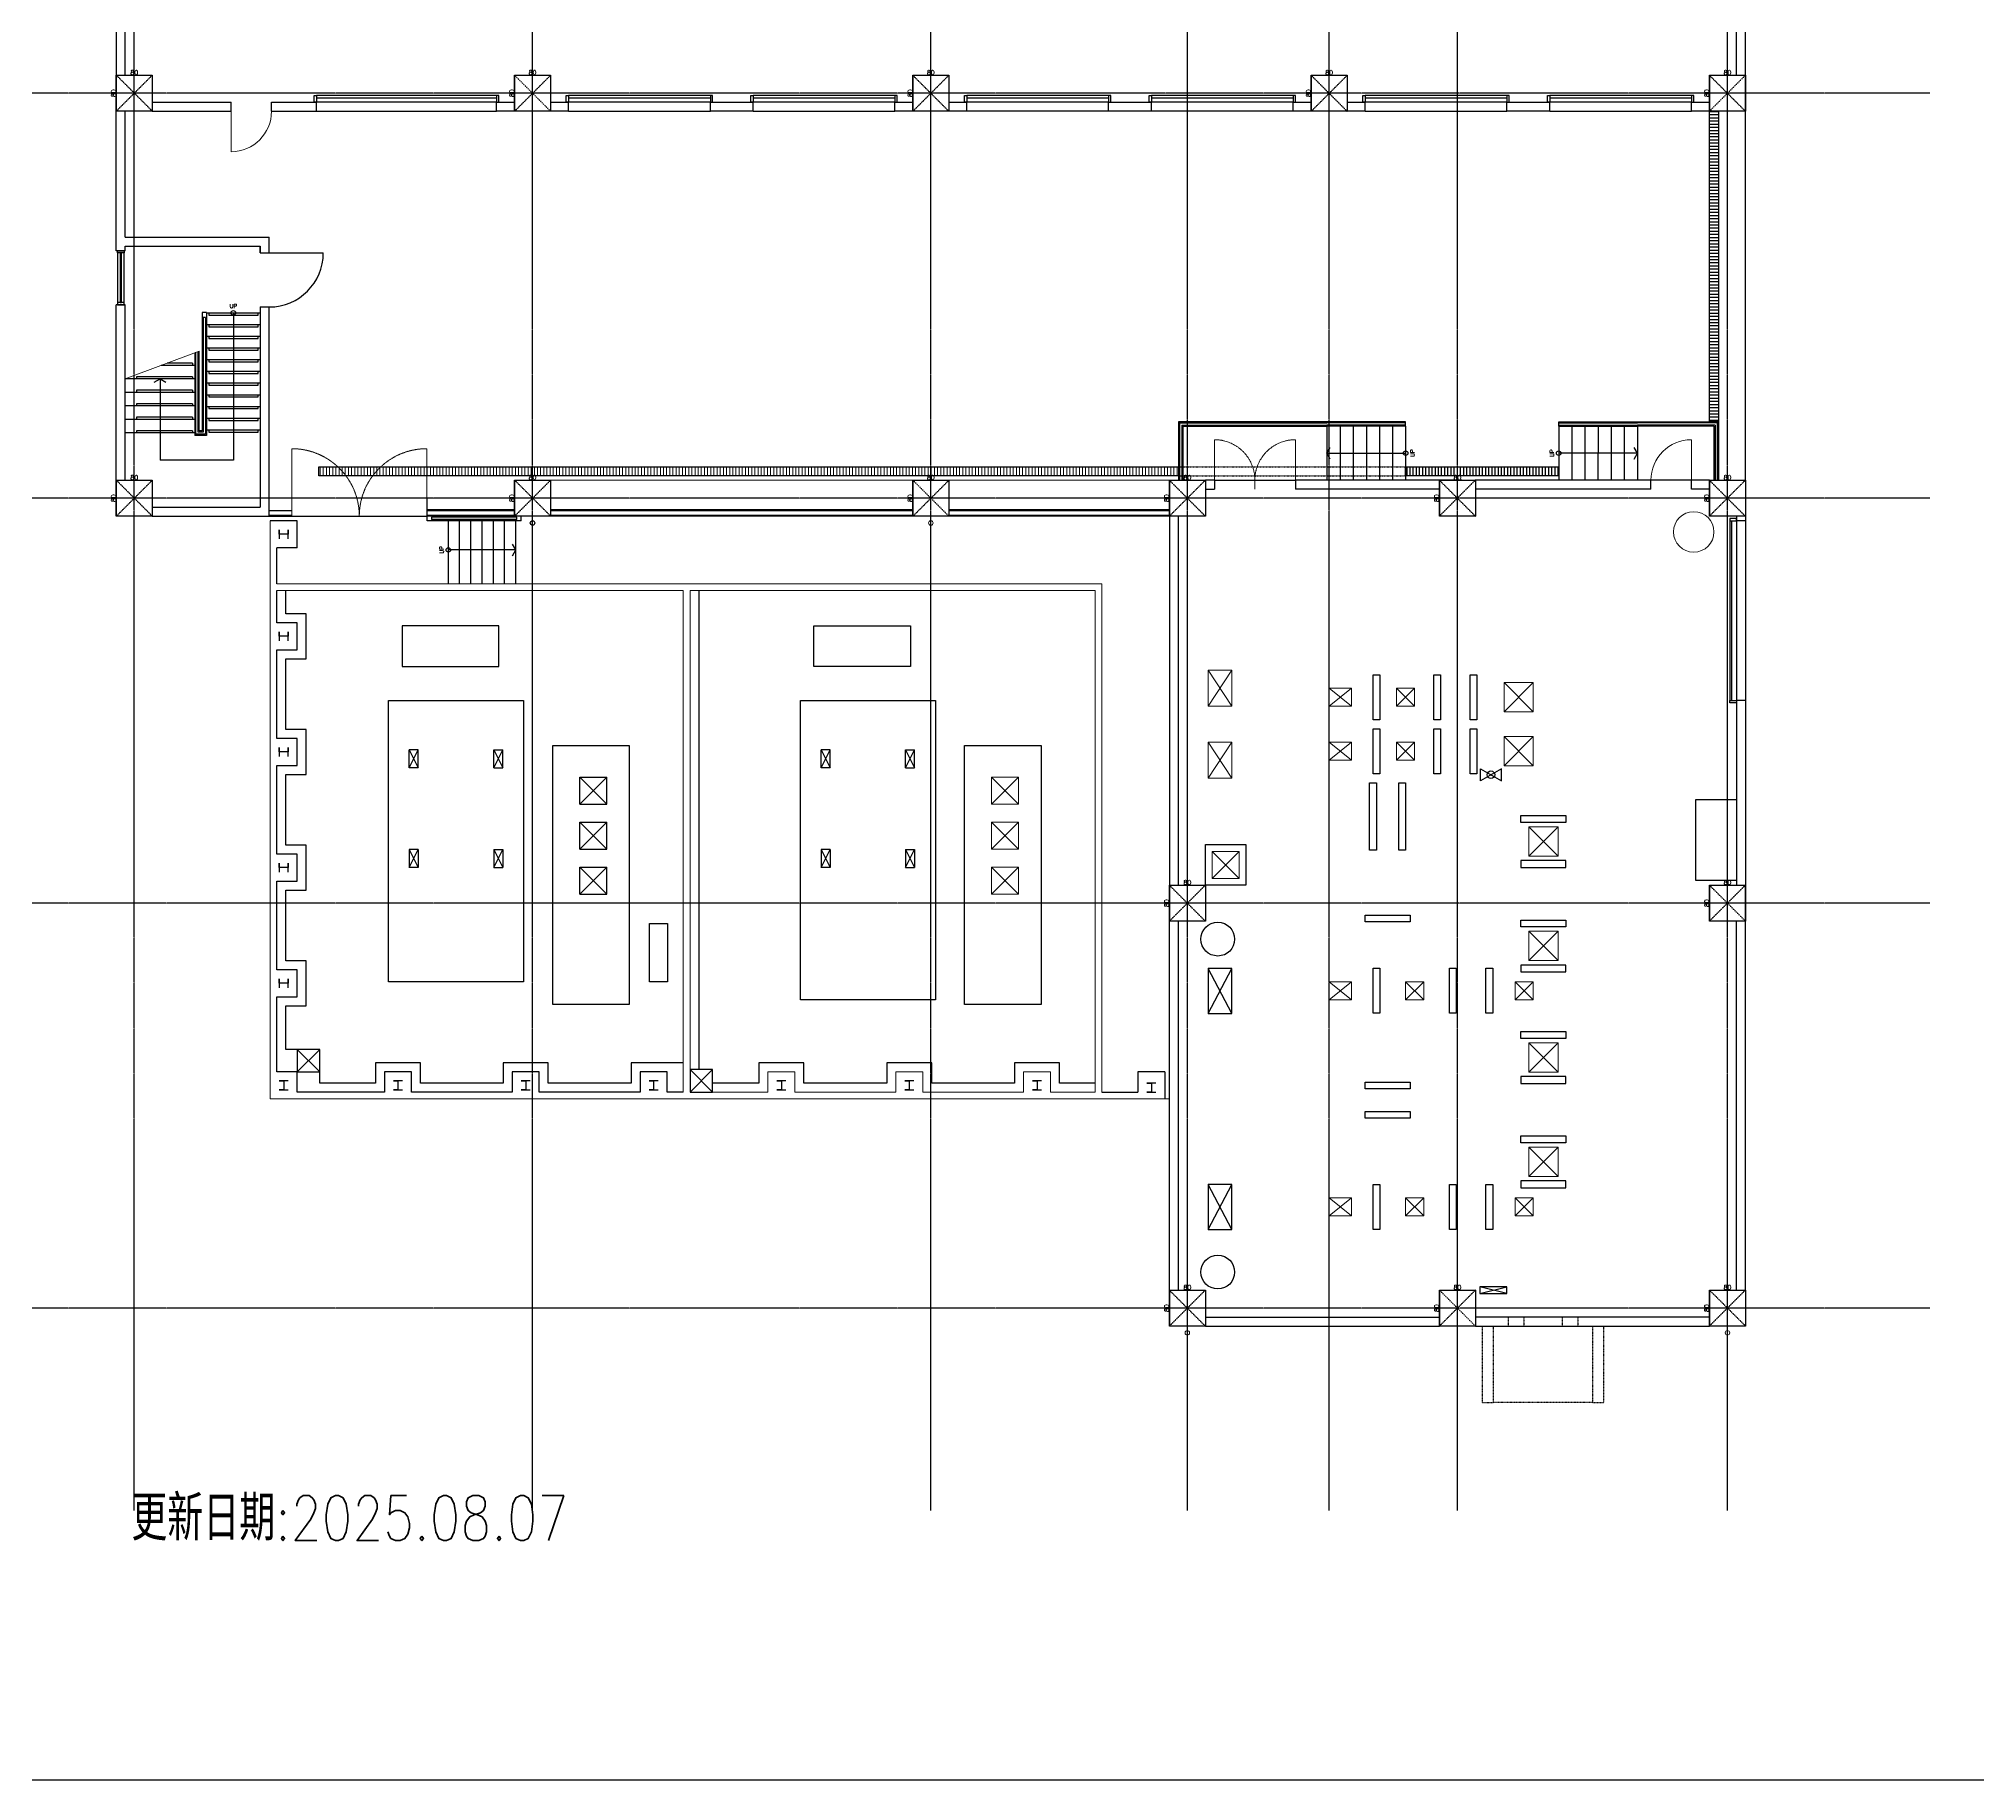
# Model space of a CAD drawing. Header units: millimetres. Extents: x -21841 to 195597, y -1659 to 112111.
# Drawn here: x -5372 to -1065, y -1659 to 2211 of the extents above; entities that cross this region are included whole.
import ezdxf
from ezdxf.enums import TextEntityAlignment as Align

# ---------------------------------------------------------------- set-up
doc = ezdxf.new("R2010")
doc.units = ezdxf.units.MM
for name, pattern in [('X-CUB2-L10$0$COL-CEN-LIN', [3.25, 2.5, -0.25, 0.25, -0.25]), ('X-CUB2-L10$0$H12設備棟1F$0$DOTK0', [0.05, 0.025, -0.025]), ('X-CUB2-L10$0$H12設備棟1F$0$DOTK1', [0.1, 0.05, -0.05]), ('X-CUB2-L10$0$H12設備棟1F$0$STYLE_01', [0.555556, 0.416667, -0.138889]), ('X-CUB2-L10$0$HIDDEN', [0.3, 0.2, -0.1])]:
    doc.linetypes.add(name, pattern=pattern)
for name, color, linetype in [('0-FMCS', 6, 'Continuous'), ('188K-SM-07-F10-MECH-Nature Gas-Y2257103$0$0-NG', 1, 'Continuous'), ('188K-SM-07-F10-MECH-Nature Gas-Y2257103$0$M-P-VALVE', 7, 'Continuous'), ('X-CUB2-L10$0$0-arr', 8, 'Continuous'), ('X-CUB2-L10$0$12', 8, 'Continuous'), ('X-CUB2-L10$0$ASP_6', 8, 'Continuous'), ('X-CUB2-L10$0$BEAM', 8, 'Continuous'), ('X-CUB2-L10$0$CCL', 8, 'X-CUB2-L10$0$COL-CEN-LIN'), ('X-CUB2-L10$0$COL', 8, 'Continuous'), ('X-CUB2-L10$0$COL-S', 8, 'Continuous'), ('X-CUB2-L10$0$CURB', 8, 'Continuous'), ('X-CUB2-L10$0$DITCH', 8, 'Continuous'), ('X-CUB2-L10$0$DOOR', 8, 'Continuous'), ('X-CUB2-L10$0$DOR', 8, 'Continuous'), ('X-CUB2-L10$0$H12設備棟1F$0$1_d', 8, 'Continuous'), ('X-CUB2-L10$0$H12設備棟1F$0$HYOKI', 8, 'Continuous'), ('X-CUB2-L10$0$H12設備棟1F$0$KABE1', 8, 'Continuous'), ('X-CUB2-L10$0$H12設備棟1F$0$Ladder', 8, 'Continuous'), ('X-CUB2-L10$0$H12設備棟1F$0$S', 8, 'Continuous'), ('X-CUB2-L10$0$H12設備棟1F$0$SUGATA3', 8, 'Continuous'), ('X-CUB2-L10$0$H12設備棟1F$0$SUGATAD', 8, 'X-CUB2-L10$0$H12設備棟1F$0$DOTK1'), ('X-CUB2-L10$0$H12設備棟1F$0$TATEGU3', 8, 'Continuous'), ('X-CUB2-L10$0$HID(DOWN)', 8, 'X-CUB2-L10$0$HIDDEN'), ('X-CUB2-L10$0$HR', 8, 'Continuous'), ('X-CUB2-L10$0$OPEN', 8, 'Continuous'), ('X-CUB2-L10$0$SILL', 8, 'Continuous'), ('X-CUB2-L10$0$SLAB', 8, 'Continuous'), ('X-CUB2-L10$0$ST', 8, 'Continuous'), ('X-CUB2-L10$0$TREE', 8, 'Continuous'), ('X-CUB2-L10$0$TXT', 8, 'Continuous'), ('X-CUB2-L10$0$WALL-RC', 8, 'Continuous'), ('X-CUB2-L10$0$WIN', 8, 'Continuous'), ('X-CUB2-L10$0$WIN-S', 8, 'Continuous')]:
    doc.layers.add(name, color=color, linetype=linetype)
doc.styles.add('X-CUB2-L10$0$CHINA', font='simplex.shx', dxfattribs={"width": 0.75, "bigfont": 'chineset.shx'})
doc.styles.add('X-CUB2-L10$0$DIM', font='simplex.shx', dxfattribs={"bigfont": 'chineset.shx'})
doc.dimstyles.new('X-CUB2-L10$0$JJP_005_defpoint', dxfattribs={"dimtxt": 20, "dimasz": 0.5, "dimexe": 0.5, "dimexo": 0.5, "dimgap": 0.5, "dimtad": 1, "dimdsep": 46, "dimtxsty": 'X-CUB2-L10$0$DIM', "dimblk": 'X-CUB2-L10$0$_None', "dimcen": 10, "dimclrd": 256, "dimclre": 256, "dimclrt": 256, "dimadec": 0, "dimazin": 0, "dimtfac": 1, "dimtix": 1, "dimtmove": 2, "dimatfit": 3, "dimldrblk": 'X-CUB2-L10$0$_None', "dimfxl": 0.5, "dimtolj": 1, "dimtzin": 0, "dimarcsym": 0})
pattern_1 = [(90, (3253.963, -2423.523), (-7, -2e-15), [])]

# ---------------------------------------------------------------- blocks, each defined once
blk = doc.blocks.new('188K-SM-07-F10-MECH-Nature Gas-Y2257103$0$GLV')
at = {"layer": '188K-SM-07-F10-MECH-Nature Gas-Y2257103$0$M-P-VALVE'}
blk.add_lwpolyline([(0, -0.675), (0, 0.675), (2.322, -0.675), (2.322, 0.675)], close=True, dxfattribs=at)
blk.add_circle((1.161, 0), 0.425, dxfattribs=at)
blk = doc.blocks.new('188K-SM-07-F10-MECH-Nature Gas-Y2257103$0$GLV-69')
blk.add_blockref('188K-SM-07-F10-MECH-Nature Gas-Y2257103$0$GLV', (0, 0))
blk = doc.blocks.new('188K-SM-07-F10-MECH-Nature Gas-Y2257103')
at = {"layer": '188K-SM-07-F10-MECH-Nature Gas-Y2257103$0$0-NG', "xscale": 20, "yscale": 20, "zscale": 20}
blk.add_blockref('188K-SM-07-F10-MECH-Nature Gas-Y2257103$0$GLV-69', (-2168.8, 575.3), dxfattribs=at)
blk = doc.blocks.new('X-CUB2-L10$0$A$C9662e878')
at = {"layer": 'X-CUB2-L10$0$CCL'}
for p, q in [((-3840, -450), (-3840, 5910)), ((-2955, -450), (-2955, 5910)), ((-2070, -450), (-2070, 5910)), ((-1500, -450), (-1500, 5910)), ((-1185, -450), (-1185, 5910)), ((-900, -450), (-900, 5910)), ((-300, -450), (-300, 5910)), ((150, 2700), (-4290, 2700)), ((-1500, -450), (-1500, 1950)), ((150, 1800), (-4290, 1800)), ((150, 900), (-4290, 900)), ((150, 0), (-4290, 0))]:
    blk.add_line(p, q, dxfattribs=at)
blk = doc.blocks.new('*D584')
at = {"layer": 'DEFPOINTS', "lineweight": -2, "transparency": 16777216}
blk.add_line((0, 0), (80, 0), dxfattribs=at)
at = {"layer": 'DEFPOINTS', "color": 0, "transparency": 16777216}
for p in [(0, 0), (80, 0), (80, 0)]:
    blk.add_point(p, dxfattribs=at)
at = {"layer": 'DEFPOINTS', "transparency": 16777216, "insert": (40, 6.1), "char_height": 10, "attachment_point": 5, "style": 'X-CUB2-L10$0$DIM'}
blk.add_mtext('\\A1;80', dxfattribs=at)
blk = doc.blocks.new('X-CUB2-L10$0$_None')
blk = doc.blocks.new('*D585')
at = {"layer": 'DEFPOINTS', "lineweight": -2, "transparency": 16777216}
blk.add_line((0, 0), (0, -80), dxfattribs=at)
at = {"layer": 'DEFPOINTS', "color": 0, "transparency": 16777216}
for p in [(0, 0), (0, -80), (0, -80)]:
    blk.add_point(p, dxfattribs=at)
at = {"layer": 'DEFPOINTS', "transparency": 16777216, "insert": (-6.1, -40), "char_height": 10, "attachment_point": 5, "rotation": 90, "style": 'X-CUB2-L10$0$DIM'}
blk.add_mtext('\\A1;80', dxfattribs=at)
blk = doc.blocks.new('*U612')
at = {"layer": 'X-CUB2-L10$0$WIN'}
for points in [[(405, 15), (5, 15)], [(405, 0), (5, 0)]]:
    blk.add_lwpolyline(points, dxfattribs=at)
at = {"layer": 'X-CUB2-L10$0$WIN-S'}
for points in [[(0, 15), (5, 15), (5, 0), (0, 0)], [(410, 15), (405, 15), (405, 0), (410, 0)]]:
    blk.add_lwpolyline(points, close=True, dxfattribs=at)
at = {"layer": 'X-CUB2-L10$0$WIN-S', "linetype": 'X-CUB2-L10$0$HIDDEN'}
blk.add_lwpolyline([(5, 10), (405, 10)], dxfattribs=at)
blk = doc.blocks.new('*U613')
at = {"layer": 'X-CUB2-L10$0$WIN'}
for points in [[(320, 15), (5, 15)], [(320, 0), (5, 0)]]:
    blk.add_lwpolyline(points, dxfattribs=at)
at = {"layer": 'X-CUB2-L10$0$WIN-S'}
for points in [[(0, 15), (5, 15), (5, 0), (0, 0)], [(325, 15), (320, 15), (320, 0), (325, 0)]]:
    blk.add_lwpolyline(points, close=True, dxfattribs=at)
at = {"layer": 'X-CUB2-L10$0$WIN-S', "linetype": 'X-CUB2-L10$0$HIDDEN'}
blk.add_lwpolyline([(5, 10), (320, 10)], dxfattribs=at)
blk = doc.blocks.new('*U626')
at = {"layer": 'X-CUB2-L10$0$WIN'}
for p, q in [((115, 15), (5, 15)), ((5, 0), (115, 0))]:
    blk.add_line(p, q, dxfattribs=at)
at = {"layer": 'X-CUB2-L10$0$WIN-S'}
for p, q in [((0, 15), (0, 0)), ((120, 15), (120, 0))]:
    blk.add_line(p, q, dxfattribs=at)
at = {"layer": 'X-CUB2-L10$0$WIN-S', "extrusion": (2.92132e-32, 1.22461e-16, -1)}
for points in [[(0, 0), (-5, 0), (-5, 15), (0, 15)], [(-120, 0), (-115, 0), (-115, 15), (-120, 15)]]:
    blk.add_lwpolyline(points, dxfattribs=at)
at = {"layer": 'X-CUB2-L10$0$WIN-S'}
blk.add_lwpolyline([(115, 9), (5, 9), (5, 6), (115, 6), (115, 9)], dxfattribs=at)
blk = doc.blocks.new('*U583')
at = {"layer": 'DEFPOINTS', "linetype": 'X-CUB2-L10$0$HIDDEN', "ltscale": 0.1}
for p, q in [((80, 0), (0, -80)), ((0, 0), (80, -80))]:
    blk.add_line(p, q, dxfattribs=at)
at = {"layer": 'X-CUB2-L10$0$COL', "ltscale": 0.1}
blk.add_lwpolyline([(0, 0), (80, 0), (80, -80), (0, -80)], close=True, dxfattribs=at)
at = {"layer": 'DEFPOINTS'}
dim = blk.add_linear_dim(base=(0, -80), p1=(0, 0), p2=(0, -80), angle=90, dimstyle='X-CUB2-L10$0$JJP_005_defpoint', override={"dimtxt": 10}, dxfattribs=at)
dim.commit()
dim.dimension.update_dxf_attribs({"geometry": '*D585', "text_midpoint": (-6.067, -40)})
dim = blk.add_linear_dim(base=(80, 0), p1=(0, 0), p2=(80, 0), dimstyle='X-CUB2-L10$0$JJP_005_defpoint', override={"dimtxt": 10}, dxfattribs=at)
dim.commit()
dim.dimension.update_dxf_attribs({"geometry": '*D584', "text_midpoint": (40, 6.067)})
blk = doc.blocks.new('X-CUB2-L10')
at = {"layer": 'X-CUB2-L10$0$H12設備棟1F$0$SUGATA3'}
h = blk.add_hatch(dxfattribs=at)
h.set_pattern_fill('_USER', color=256, scale=7, angle=180, style=0, pattern_type=0)
h.set_pattern_definition([(180, (3253.963, -2423.523), (1e-15, -7), [])])
h.paths.add_polyline_path([(-1640, 1360), (-1660, 1360), (-1660, 2050), (-1640, 2050)])
h = blk.add_hatch(dxfattribs=at)
h.set_pattern_fill('_USER', color=256, scale=7, angle=90, style=0, pattern_type=0)
h.set_pattern_definition(pattern_1)
h.paths.add_polyline_path([(-2335, 1240), (-2335, 1260), (-1995, 1260), (-1995, 1240)])
at = {"layer": 'X-CUB2-L10$0$SILL', "linetype": 'Continuous', "lineweight": 5}
h = blk.add_hatch(dxfattribs=at)
h.set_pattern_fill('_USER', color=256, scale=7, angle=90, style=0, pattern_type=0)
h.set_pattern_definition(pattern_1)
h.paths.add_polyline_path([(-4750, 1240), (-4750, 1260), (-2840, 1260), (-2840, 1240)])
at = {"layer": 'DEFPOINTS'}
blk.add_lwpolyline([(-133, 5510), (-133, -1659.3), (-5820, -1659.3), (-5820, 5510)], close=True, dxfattribs=at)
at = {"layer": 'X-CUB2-L10$0$0-arr', "color": 4}
for points in [[(-5115.7, 1447.5), (-5102.8, 1455), (-5089.8, 1447.5)], [(-2502.5, 1277), (-2510, 1290), (-2502.5, 1303)], [(-1827.5, 1277), (-1820, 1290), (-1827.5, 1303)], [(-4319.5, 1062), (-4312, 1075), (-4319.5, 1088)]]:
    blk.add_lwpolyline(points, dxfattribs=at)
for centre in [(-4939.8, 1602), (-2335, 1290), (-1995, 1290), (-4462, 1075)]:
    blk.add_circle(centre, 5, dxfattribs=at)
at = {"layer": 'X-CUB2-L10$0$12'}
for p, q in [((-4939.8, 1601.7), (-4939.8, 1274.7)), ((-5102.8, 1455), (-5102.8, 1274.7)), ((-4939.8, 1274.7), (-5102.8, 1274.7))]:
    blk.add_line(p, q, dxfattribs=at)
for points in [[(-2510, 1290), (-2335, 1290)], [(-1820, 1290), (-1995, 1290)], [(-4312, 1075), (-4462, 1075)]]:
    blk.add_lwpolyline(points, dxfattribs=at)
at = {"layer": 'X-CUB2-L10$0$ASP_6'}
blk.add_lwpolyline([(-2780, 330), (-2780, 420), (-2690, 420), (-2690, 330)], close=True, dxfattribs=at)
at = {"layer": 'X-CUB2-L10$0$COL-S'}
for points in [[(-4818, 1100), (-4818, 1120), (-4818, 1110), (-4838, 1110), (-4838, 1120), (-4838, 1100)], [(-4818, 873), (-4818, 893), (-4818, 883), (-4838, 883), (-4838, 893), (-4838, 873)], [(-4818, 616), (-4818, 636), (-4818, 626), (-4838, 626), (-4838, 636), (-4838, 616)], [(-4818, 359), (-4818, 379), (-4818, 369), (-4838, 369), (-4838, 379), (-4838, 359)], [(-4818, 102), (-4818, 122), (-4818, 112), (-4838, 112), (-4838, 122), (-4838, 102)], [(-4818, -105), (-4838, -105), (-4828, -105), (-4828, -125), (-4838, -125), (-4818, -125)], [(-4564, -105), (-4584, -105), (-4574, -105), (-4574, -125), (-4584, -125), (-4564, -125)], [(-4280, -105), (-4300, -105), (-4290, -105), (-4290, -125), (-4300, -125), (-4280, -125)], [(-3996, -105), (-4016, -105), (-4006, -105), (-4006, -125), (-4016, -125), (-3996, -125)], [(-3712, -105), (-3732, -105), (-3722, -105), (-3722, -125), (-3732, -125), (-3712, -125)], [(-3428, -105), (-3448, -105), (-3438, -105), (-3438, -125), (-3448, -125), (-3428, -125)], [(-3144, -105), (-3164, -105), (-3154, -105), (-3154, -125), (-3164, -125), (-3144, -125)], [(-2890, -110), (-2910, -110), (-2900, -110), (-2900, -130), (-2910, -130), (-2890, -130)]]:
    blk.add_lwpolyline(points, dxfattribs=at)
at = {"layer": 'X-CUB2-L10$0$CURB', "color": 4}
for p, q in [((-4510, 1190), (-4510, 1150)), ((-3350, 1165), (-2860, 1165))]:
    blk.add_line(p, q, dxfattribs=at)
at = {"layer": 'X-CUB2-L10$0$CURB'}
for points in [[(-4350, 816), (-4350, 906), (-4565, 906), (-4565, 816)], [(-3435, 816), (-3650, 816), (-3650, 906), (-3435, 906)], [(-4295, 115), (-4595, 115), (-4595, 740), (-4295, 740)], [(-3380, 75), (-3680, 75), (-3680, 740), (-3380, 740)], [(-4060, 65), (-4230, 65), (-4230, 640), (-4060, 640)], [(-3315, 65), (-3315, 640), (-3145, 640), (-3145, 65)], [(-1690, 520), (-1600, 520), (-1600, 340), (-1690, 340)], [(-4015, 115), (-4015, 245), (-3975, 245), (-3975, 115)]]:
    blk.add_lwpolyline(points, close=True, dxfattribs=at)
at = {"layer": 'X-CUB2-L10$0$DITCH'}
for p, q in [((-4798, -85), (-4748, -35)), ((-4748, -85), (-4798, -35)), ((-3875, -130), (-3925, -80)), ((-3925, -130), (-3875, -80))]:
    blk.add_line(p, q, dxfattribs=at)
for points in [[(-4798, -35), (-4823, -35), (-4823, 62), (-4778, 62), (-4778, 162), (-4823, 162), (-4823, 319), (-4778, 319), (-4778, 419), (-4823, 419), (-4823, 576), (-4778, 576), (-4778, 676), (-4823, 676), (-4823, 833), (-4778, 833), (-4778, 933), (-4823, 933), (-4823, 985)], [(-3905, -80), (-3905, 985)], [(-3940, -65), (-4056, -65), (-4056, -110), (-4240, -110), (-4240, -65), (-4340, -65), (-4340, -110), (-4524, -110), (-4524, -65), (-4624, -65), (-4624, -110), (-4748, -110), (-4748, -85)], [(-3025, -110), (-3104, -110), (-3104, -65), (-3204, -65), (-3204, -110), (-3388, -110), (-3388, -65), (-3488, -65), (-3488, -110), (-3672, -110), (-3672, -65), (-3772, -65), (-3772, -110), (-3875, -110)]]:
    blk.add_lwpolyline(points, dxfattribs=at)
for points in [[(-4748, -85), (-4748, -35), (-4798, -35), (-4798, -85)], [(-3875, -130), (-3875, -80), (-3925, -80), (-3925, -130)]]:
    blk.add_lwpolyline(points, close=True, dxfattribs=at)
blk.add_circle((-4275, 1135), 5, dxfattribs=at)
at = {"layer": 'X-CUB2-L10$0$DOOR', "linetype": 'Continuous', "lineweight": 15}
for p, q in [((-4945, 1960), (-4945, 2050)), ((-2760, 1320), (-2760, 1230)), ((-2580, 1320), (-2580, 1230)), ((-1700, 1320), (-1700, 1230))]:
    blk.add_line(p, q, dxfattribs=at)
at = {"layer": 'X-CUB2-L10$0$DOOR'}
blk.add_line((-4860, 1735), (-4740, 1735), dxfattribs=at)
at = {"layer": 'X-CUB2-L10$0$DOOR', "linetype": 'X-CUB2-L10$0$H12設備棟1F$0$STYLE_01', "lineweight": 15}
for p, q in [((-4810, 1300), (-4810, 1150)), ((-4510, 1300), (-4510, 1150))]:
    blk.add_line(p, q, dxfattribs=at)
at = {"layer": 'X-CUB2-L10$0$DOOR', "linetype": 'Continuous', "lineweight": 15}
for centre, start, end in [((-4945, 2050), 270, 0), ((-1700, 1230), 90, 180)]:
    blk.add_arc(centre, 90, start, end, dxfattribs=at)
at = {"layer": 'X-CUB2-L10$0$DOOR'}
blk.add_arc((-4860, 1735), 120, 270, 0, dxfattribs=at)
at = {"layer": 'X-CUB2-L10$0$DOOR', "linetype": 'X-CUB2-L10$0$H12設備棟1F$0$STYLE_01', "lineweight": 15}
for centre, start, end in [((-4810, 1150), 0, 90), ((-4510, 1150), 90, 180)]:
    blk.add_arc(centre, 150, start, end, dxfattribs=at)
at = {"layer": 'X-CUB2-L10$0$DOOR', "linetype": 'Continuous', "lineweight": 5}
for points in [[(-2670, 1230), (-2670, 1254.1), (-2694.1, 1295.9), (-2735.9, 1320), (-2760, 1320)], [(-2670, 1230), (-2670, 1254.1), (-2645.9, 1295.9), (-2604.1, 1320), (-2580, 1320)]]:
    blk.add_open_spline(points, degree=2, dxfattribs=at)
at = {"layer": 'X-CUB2-L10$0$DOR', "color": 4}
for p, q in [((-4860, 1162.5), (-4810, 1162.5)), ((-4860, 1152.5), (-4810, 1152.5)), ((-4510, 1162.5), (-4315, 1162.5)), ((-4510, 1152.5), (-4315, 1152.5)), ((-4235, 1162.5), (-3430, 1162.5)), ((-4235, 1152.5), (-3430, 1152.5)), ((-3350, 1162.5), (-2860, 1162.5)), ((-3350, 1152.5), (-2860, 1152.5))]:
    blk.add_line(p, q, dxfattribs=at)
at = {"layer": 'X-CUB2-L10$0$H12設備棟1F$0$1_d', "linetype": 'Continuous', "lineweight": 5}
for centre in [(-4275, 1135), (-3390, 1135), (-3390, 1135), (-2820, -665), (-1620, -665)]:
    blk.add_circle(centre, 5, dxfattribs=at)
at = {"layer": 'X-CUB2-L10$0$H12設備棟1F$0$HYOKI', "linetype": 'Continuous', "lineweight": 15}
blk.add_line((-3494.2, 1230), (-3614.2, 1230), dxfattribs=at)
at = {"layer": 'X-CUB2-L10$0$H12設備棟1F$0$KABE1', "linetype": 'Continuous', "lineweight": 5}
for p, q in [((-4315, 2070), (-4315, 2130)), ((-4315, 2130), (-4235, 2130)), ((-4235, 2130), (-4235, 2070)), ((-3430, 2070), (-3430, 2130)), ((-3430, 2130), (-3350, 2130)), ((-3350, 2130), (-3350, 2070)), ((-2545, 2070), (-2545, 2130)), ((-2545, 2130), (-2465, 2130)), ((-2465, 2130), (-2465, 2070)), ((-4355, 2050), (-4315, 2050)), ((-4235, 2050), (-4315, 2050)), ((-3350, 2050), (-3430, 2050))]:
    blk.add_line(p, q, dxfattribs=at)
at = {"layer": 'X-CUB2-L10$0$H12設備棟1F$0$KABE1', "linetype": 'Continuous', "lineweight": 30}
for p, q in [((-1660, 2070), (-1660, 2130)), ((-1660, 2130), (-1600, 2130)), ((-4880, 1735), (-4880, 1750)), ((-4315, 1150), (-4315, 1230)), ((-4315, 1230), (-4235, 1230)), ((-4235, 1230), (-4235, 1150)), ((-3430, 1150), (-3430, 1230)), ((-3430, 1230), (-3350, 1230)), ((-3350, 1230), (-3350, 1150)), ((-2780, 1210), (-2780, 1150)), ((-2260, 1230), (-2180, 1230)), ((-2260, 1150), (-2260, 1210)), ((-2180, 1210), (-2180, 1150)), ((-1660, 1150), (-1660, 1210)), ((-4235, 1150), (-4315, 1150)), ((-3350, 1150), (-3430, 1150)), ((-2780, 1150), (-2840, 1150)), ((-2180, 1150), (-2260, 1150)), ((-1600, 1150), (-1660, 1150)), ((-2840, 330), (-2780, 330)), ((-1660, 250), (-1660, 330)), ((-1660, 330), (-1600, 330)), ((-1580, 250), (-1580, 330)), ((-2780, 250), (-2840, 250)), ((-1600, 250), (-1660, 250)), ((-2840, -570), (-2780, -570)), ((-2780, -570), (-2780, -630)), ((-2260, -630), (-2260, -570)), ((-2260, -570), (-2180, -570)), ((-2180, -570), (-2180, -630)), ((-1660, -630), (-1660, -570)), ((-1660, -570), (-1600, -570)), ((-1580, -570), (-1580, -650))]:
    blk.add_line(p, q, dxfattribs=at)
at = {"layer": 'X-CUB2-L10$0$H12設備棟1F$0$Ladder'}
for points in [[(-2392.5, 697.5), (-2407.5, 697.5), (-2407.5, 797.5), (-2392.5, 797.5)], [(-2257.5, 697.5), (-2272.5, 697.5), (-2272.5, 797.5), (-2257.5, 797.5)], [(-2176.5, 697.5), (-2191.5, 697.5), (-2191.5, 797.5), (-2176.5, 797.5)], [(-2392.5, 577.5), (-2407.5, 577.5), (-2407.5, 677.5), (-2392.5, 677.5)], [(-2257.5, 577.5), (-2272.5, 577.5), (-2272.5, 677.5), (-2257.5, 677.5)], [(-2176.5, 577.5), (-2191.5, 577.5), (-2191.5, 677.5), (-2176.5, 677.5)], [(-2400, 407.5), (-2415, 407.5), (-2415, 557.5), (-2400, 557.5)], [(-2335, 407.5), (-2350, 407.5), (-2350, 557.5), (-2335, 557.5)], [(-1979, 484.5), (-1979, 469.5), (-2079, 469.5), (-2079, 484.5)], [(-1979, 369.5), (-1979, 384.5), (-2079, 384.5), (-2079, 369.5)], [(-2325, 263.5), (-2325, 248.5), (-2425, 248.5), (-2425, 263.5)], [(-1979, 252.5), (-1979, 237.5), (-2079, 237.5), (-2079, 252.5)], [(-2392.5, 45.7), (-2407.5, 45.7), (-2407.5, 145.7), (-2392.5, 145.7)], [(-2222.5, 45.7), (-2237.5, 45.7), (-2237.5, 145.7), (-2222.5, 145.7)], [(-2141.5, 45.7), (-2156.5, 45.7), (-2156.5, 145.7), (-2141.5, 145.7)], [(-1979, 137.5), (-1979, 152.5), (-2079, 152.5), (-2079, 137.5)], [(-1979, 4.5), (-1979, -10.5), (-2079, -10.5), (-2079, 4.5)], [(-2325, -108), (-2325, -123), (-2425, -123), (-2425, -108)], [(-1979, -110.5), (-1979, -95.5), (-2079, -95.5), (-2079, -110.5)], [(-2325, -173), (-2325, -188), (-2425, -188), (-2425, -173)], [(-1979, -227.5), (-1979, -242.5), (-2079, -242.5), (-2079, -227.5)], [(-2392.5, -435), (-2407.5, -435), (-2407.5, -335), (-2392.5, -335)], [(-2222.5, -435), (-2237.5, -435), (-2237.5, -335), (-2222.5, -335)], [(-2141.5, -435), (-2156.5, -435), (-2156.5, -335), (-2141.5, -335)], [(-1979, -342.5), (-1979, -327.5), (-2079, -327.5), (-2079, -342.5)]]:
    blk.add_lwpolyline(points, close=True, dxfattribs=at)
at = {"layer": 'X-CUB2-L10$0$H12設備棟1F$0$S', "linetype": 'Continuous', "lineweight": 5}
blk.add_line((-5015.5, 1517.1), (-5180, 1455), dxfattribs=at)
at = {"layer": 'X-CUB2-L10$0$H12設備棟1F$0$SUGATA3'}
blk.add_lwpolyline([(-1640, 1360), (-1660, 1360), (-1660, 2050), (-1640, 2050), (-1640, 1360)], dxfattribs=at)
for points in [[(-4750, 1240), (-4750, 1260), (-2840, 1260), (-2840, 1240)], [(-2335, 1240), (-2335, 1260), (-1995, 1260), (-1995, 1240)]]:
    blk.add_lwpolyline(points, close=True, dxfattribs=at)
at = {"layer": 'X-CUB2-L10$0$H12設備棟1F$0$SUGATAD'}
for p, q in [((-2840, 1260), (-2335, 1260)), ((-2840, 1240), (-2335, 1240))]:
    blk.add_line(p, q, dxfattribs=at)
at = {"layer": 'X-CUB2-L10$0$H12設備棟1F$0$SUGATAD', "linetype": 'Continuous'}
blk.add_line((-4843, 1140), (-4858, 1140), dxfattribs=at)
at = {"layer": 'X-CUB2-L10$0$H12設備棟1F$0$SUGATAD', "linetype": 'Continuous', "lineweight": 5}
blk.add_line((-4315, 1150), (-4509.4, 1150), dxfattribs=at)
at = {"layer": 'X-CUB2-L10$0$H12設備棟1F$0$TATEGU3', "linetype": 'Continuous', "lineweight": 5}
blk.add_line((-2670, 1210), (-2670, 1230), dxfattribs=at)
at = {"layer": 'X-CUB2-L10$0$HID(DOWN)', "linetype": 'X-CUB2-L10$0$H12設備棟1F$0$DOTK0'}
for p, q in [((-2107.5, -630), (-2107.5, -650)), ((-2072.5, -630), (-2072.5, -650)), ((-1987.5, -630), (-1987.5, -650)), ((-1952.5, -630), (-1952.5, -650)), ((-2165, -650), (-2165, -820)), ((-2140, -820), (-2140, -650)), ((-1920, -650), (-1920, -820)), ((-1895, -820), (-1895, -650)), ((-2165, -820), (-2140, -820)), ((-1920, -820), (-2140, -820)), ((-1920, -820), (-1895, -820))]:
    blk.add_line(p, q, dxfattribs=at)
at = {"layer": 'X-CUB2-L10$0$HR'}
for p, q in [((-5009.5, 1603), (-5009.5, 1339.5)), ((-4999.5, 1603), (-5009.5, 1603)), ((-4999.5, 1603), (-4999.5, 1329.5)), ((-5007, 1577), (-5009.5, 1577)), ((-5007, 1551), (-5009.5, 1551)), ((-5007, 1591.5), (-5007, 1337)), ((-5002, 1591.5), (-5007, 1591.5)), ((-5002, 1591.5), (-5002, 1332)), ((-5002, 1577), (-4999.5, 1577)), ((-5002, 1551), (-4999.5, 1551)), ((-5025.5, 1513.3), (-5025.5, 1329.5)), ((-5023, 1332), (-5023, 1514.2)), ((-5018, 1337), (-5018, 1516.1)), ((-5015.5, 1339.5), (-5015.5, 1517.1)), ((-5007, 1525), (-5009.5, 1525)), ((-5002, 1525), (-4999.5, 1525)), ((-5023, 1497), (-5025.5, 1497)), ((-5023, 1471), (-5025.5, 1471)), ((-5018, 1497), (-5015.5, 1497)), ((-5018, 1471), (-5015.5, 1471)), ((-5007, 1499), (-5009.5, 1499)), ((-5007, 1473), (-5009.5, 1473)), ((-5002, 1499), (-4999.5, 1499)), ((-5002, 1473), (-4999.5, 1473)), ((-5023, 1445), (-5025.5, 1445)), ((-5018, 1445), (-5015.5, 1445)), ((-5007, 1447), (-5009.5, 1447)), ((-5002, 1447), (-4999.5, 1447)), ((-5023, 1419), (-5025.5, 1419)), ((-5023, 1393), (-5025.5, 1393)), ((-5018, 1419), (-5015.5, 1419)), ((-5018, 1393), (-5015.5, 1393)), ((-5007, 1421), (-5009.5, 1421)), ((-5007, 1395), (-5009.5, 1395)), ((-5002, 1421), (-4999.5, 1421)), ((-5002, 1395), (-4999.5, 1395)), ((-5023, 1367), (-5025.5, 1367)), ((-5018, 1367), (-5015.5, 1367)), ((-5007, 1337), (-5018, 1337)), ((-5009.5, 1339.5), (-5015.5, 1339.5)), ((-5007, 1369), (-5009.5, 1369)), ((-5007, 1343), (-5009.5, 1343)), ((-5002, 1369), (-4999.5, 1369)), ((-5002, 1343), (-4999.5, 1343)), ((-4999.5, 1329.5), (-5025.5, 1329.5)), ((-5002, 1332), (-5023, 1332))]:
    blk.add_line(p, q, dxfattribs=at)
at = {"layer": 'X-CUB2-L10$0$HR', "linetype": 'Continuous', "lineweight": 30}
for p, q in [((-2837.5, 1357.5), (-2510, 1357.5)), ((-2837.5, 1357.5), (-2837.5, 1230)), ((-2832.5, 1352.5), (-2510, 1352.5)), ((-2832.5, 1352.5), (-2832.5, 1230)), ((-2335, 1357.5), (-2510, 1357.5)), ((-2335, 1352.5), (-2510, 1352.5)), ((-1995, 1357.5), (-1820, 1357.5)), ((-1995, 1352.5), (-1820, 1352.5)), ((-1642.5, 1357.5), (-1820, 1357.5)), ((-1647.5, 1352.5), (-1820, 1352.5)), ((-1647.5, 1352.5), (-1647.5, 1230)), ((-1642.5, 1357.5), (-1642.5, 1230)), ((-4310, 1147.5), (-4499.4, 1147.5)), ((-4499.4, 1147.5), (-4499.4, 1142.5)), ((-4310, 1142.5), (-4499.4, 1142.5)), ((-4310, 1142.5), (-4310, 1147.5))]:
    blk.add_line(p, q, dxfattribs=at)
at = {"layer": 'X-CUB2-L10$0$OPEN', "linetype": 'Continuous', "lineweight": 0}
for p, q in [((-2774, 807.5), (-2721, 727.5)), ((-2721, 807.5), (-2774, 727.5)), ((-2116.5, 780), (-2051.5, 715)), ((-2051.5, 780), (-2116.5, 715)), ((-2455, 767.5), (-2505, 727.5)), ((-2505, 767.5), (-2455, 727.5)), ((-2355, 767.5), (-2315, 727.5)), ((-2315, 767.5), (-2355, 727.5)), ((-2721, 647.5), (-2774, 567.5)), ((-2774, 647.5), (-2721, 567.5)), ((-2505, 647.5), (-2455, 607.5)), ((-2455, 647.5), (-2505, 607.5)), ((-2315, 647.5), (-2355, 607.5)), ((-2355, 647.5), (-2315, 607.5)), ((-2051.5, 660), (-2116.5, 595)), ((-2116.5, 660), (-2051.5, 595)), ((-1996.5, 459.5), (-2061.5, 394.5)), ((-2061.5, 459.5), (-1996.5, 394.5)), ((-2705, 405), (-2765, 345)), ((-2765, 405), (-2705, 345)), ((-2061.5, 227.5), (-1996.5, 162.5)), ((-1996.5, 227.5), (-2061.5, 162.5)), ((-2455, 115), (-2505, 75)), ((-2505, 115), (-2455, 75)), ((-2295, 115), (-2335, 75)), ((-2335, 115), (-2295, 75)), ((-2092, 115), (-2052, 75)), ((-2052, 115), (-2092, 75)), ((-1996.5, -20.5), (-2061.5, -85.5)), ((-2061.5, -20.5), (-1996.5, -85.5)), ((-2061.5, -252.5), (-1996.5, -317.5)), ((-1996.5, -252.5), (-2061.5, -317.5)), ((-2505, -365), (-2455, -405)), ((-2455, -365), (-2505, -405)), ((-2335, -365), (-2295, -405)), ((-2295, -365), (-2335, -405)), ((-2052, -365), (-2092, -405)), ((-2092, -365), (-2052, -405))]:
    blk.add_line(p, q, dxfattribs=at)
at = {"layer": 'X-CUB2-L10$0$OPEN'}
for p, q in [((-4549, 590.5), (-4549, 630.5)), ((-4529, 630.5), (-4549, 630.5)), ((-4549, 590.5), (-4529, 630.5)), ((-4549, 630.5), (-4529, 590.5)), ((-4529, 590.5), (-4529, 630.5)), ((-4361, 590.5), (-4361, 630.5)), ((-4361, 630.5), (-4341, 630.5)), ((-4361, 630.5), (-4341, 590.5)), ((-4361, 590.5), (-4341, 630.5)), ((-4341, 590.5), (-4341, 630.5)), ((-3614, 630.5), (-3634, 630.5)), ((-3634, 590.5), (-3634, 630.5)), ((-3634, 630.5), (-3614, 590.5)), ((-3634, 590.5), (-3614, 630.5)), ((-3614, 590.5), (-3614, 630.5)), ((-3446, 630.5), (-3426, 630.5)), ((-3446, 590.5), (-3446, 630.5)), ((-3446, 590.5), (-3426, 630.5)), ((-3446, 630.5), (-3426, 590.5)), ((-3426, 590.5), (-3426, 630.5)), ((-4529, 590.5), (-4549, 590.5)), ((-4361, 590.5), (-4341, 590.5)), ((-4170, 510), (-4170, 570)), ((-4170, 570), (-4110, 570)), ((-4170, 570), (-4110, 510)), ((-4170, 510), (-4110, 570)), ((-4110, 510), (-4110, 570)), ((-3614, 590.5), (-3634, 590.5)), ((-3446, 590.5), (-3426, 590.5)), ((-3255, 510), (-3195, 570)), ((-3255, 570), (-3195, 510)), ((-4170, 510), (-4110, 510)), ((-4170, 470), (-4110, 470)), ((-4170, 410), (-4170, 470)), ((-4170, 470), (-4110, 410)), ((-4170, 410), (-4110, 470)), ((-4110, 410), (-4110, 470)), ((-3255, 410), (-3195, 470)), ((-3255, 470), (-3195, 410)), ((-4549, 409.5), (-4549, 369.5)), ((-4529, 409.5), (-4549, 409.5)), ((-4549, 409.5), (-4529, 369.5)), ((-4549, 369.5), (-4529, 409.5)), ((-4529, 409.5), (-4529, 369.5)), ((-4361, 409.5), (-4361, 369.5)), ((-4361, 409.5), (-4341, 409.5)), ((-4361, 369.5), (-4341, 409.5)), ((-4361, 409.5), (-4341, 369.5)), ((-4341, 409.5), (-4341, 369.5)), ((-4170, 410), (-4110, 410)), ((-3614, 409.5), (-3634, 409.5)), ((-3634, 409.5), (-3634, 369.5)), ((-3634, 369.5), (-3614, 409.5)), ((-3634, 409.5), (-3614, 369.5)), ((-3614, 409.5), (-3614, 369.5)), ((-3446, 409.5), (-3426, 409.5)), ((-3446, 409.5), (-3446, 369.5)), ((-3446, 409.5), (-3426, 369.5)), ((-3446, 369.5), (-3426, 409.5)), ((-3426, 409.5), (-3426, 369.5)), ((-4529, 369.5), (-4549, 369.5)), ((-4361, 369.5), (-4341, 369.5)), ((-4170, 310), (-4170, 370)), ((-4170, 370), (-4110, 370)), ((-4170, 310), (-4110, 370)), ((-4170, 370), (-4110, 310)), ((-4110, 310), (-4110, 370)), ((-3614, 369.5), (-3634, 369.5)), ((-3446, 369.5), (-3426, 369.5)), ((-3255, 370), (-3195, 310)), ((-3255, 310), (-3195, 370)), ((-4170, 310), (-4110, 310)), ((-2721, 45), (-2774, 145)), ((-2774, 45), (-2721, 145)), ((-2774, -435), (-2721, -335)), ((-2721, -435), (-2774, -335)), ((-2110, -577.5), (-2170, -562.5)), ((-2170, -577.5), (-2110, -562.5))]:
    blk.add_line(p, q, dxfattribs=at)
at = {"layer": 'X-CUB2-L10$0$OPEN', "lineweight": 15}
for p, q in [((-3255, 570), (-3195, 570)), ((-3255, 510), (-3255, 570)), ((-3195, 510), (-3195, 570)), ((-3255, 510), (-3195, 510)), ((-3255, 470), (-3195, 470)), ((-3255, 410), (-3255, 470)), ((-3195, 410), (-3195, 470)), ((-3255, 410), (-3195, 410)), ((-3255, 370), (-3195, 370)), ((-3255, 310), (-3255, 370)), ((-3195, 310), (-3195, 370)), ((-3255, 310), (-3195, 310))]:
    blk.add_line(p, q, dxfattribs=at)
at = {"layer": 'X-CUB2-L10$0$OPEN', "linetype": 'Continuous', "lineweight": 0}
for points in [[(-2774, 727.5), (-2721, 727.5), (-2721, 807.5), (-2774, 807.5)], [(-2116.5, 715), (-2051.5, 715), (-2051.5, 780), (-2116.5, 780)], [(-2505, 727.5), (-2455, 727.5), (-2455, 767.5), (-2505, 767.5)], [(-2355, 727.5), (-2315, 727.5), (-2315, 767.5), (-2355, 767.5)], [(-2774, 567.5), (-2721, 567.5), (-2721, 647.5), (-2774, 647.5)], [(-2505, 607.5), (-2455, 607.5), (-2455, 647.5), (-2505, 647.5)], [(-2355, 607.5), (-2315, 607.5), (-2315, 647.5), (-2355, 647.5)], [(-2116.5, 595), (-2051.5, 595), (-2051.5, 660), (-2116.5, 660)], [(-2061.5, 394.5), (-1996.5, 394.5), (-1996.5, 459.5), (-2061.5, 459.5)], [(-2765, 345), (-2765, 405), (-2705, 405), (-2705, 345)], [(-2061.5, 162.5), (-1996.5, 162.5), (-1996.5, 227.5), (-2061.5, 227.5)], [(-2505, 75), (-2455, 75), (-2455, 115), (-2505, 115)], [(-2335, 75), (-2295, 75), (-2295, 115), (-2335, 115)], [(-2092, 75), (-2052, 75), (-2052, 115), (-2092, 115)], [(-2061.5, -85.5), (-1996.5, -85.5), (-1996.5, -20.5), (-2061.5, -20.5)], [(-2061.5, -317.5), (-1996.5, -317.5), (-1996.5, -252.5), (-2061.5, -252.5)], [(-2505, -405), (-2455, -405), (-2455, -365), (-2505, -365)], [(-2335, -405), (-2295, -405), (-2295, -365), (-2335, -365)], [(-2092, -405), (-2052, -405), (-2052, -365), (-2092, -365)]]:
    blk.add_lwpolyline(points, close=True, dxfattribs=at)
at = {"layer": 'X-CUB2-L10$0$OPEN'}
for points in [[(-2721, 45), (-2721, 145), (-2774, 145), (-2774, 45)], [(-2721, -435), (-2721, -335), (-2774, -335), (-2774, -435)], [(-2170, -577.5), (-2110, -577.5), (-2110, -562.5), (-2170, -562.5)]]:
    blk.add_lwpolyline(points, close=True, dxfattribs=at)
at = {"layer": 'X-CUB2-L10$0$OPEN', "linetype": 'Continuous', "lineweight": 0}
blk.add_circle((-1695, 1115), 45, dxfattribs=at)
at = {"layer": 'X-CUB2-L10$0$OPEN'}
for centre in [(-2752.5, 210), (-2752.5, -530)]:
    blk.add_circle(centre, 37.5, dxfattribs=at)
at = {"layer": 'X-CUB2-L10$0$SILL', "linetype": 'Continuous', "lineweight": 30}
for p, q in [((-2840, 1360), (-2840, 1230)), ((-2335, 1360), (-2840, 1360)), ((-2830, 1350), (-2830, 1230)), ((-4509.4, 1140), (-4509.4, 1150)), ((-4300, 1140), (-4509.4, 1140)), ((-4300, 1140), (-4300, 1150))]:
    blk.add_line(p, q, dxfattribs=at)
at = {"layer": 'X-CUB2-L10$0$SILL'}
for p, q in [((-2830, 1350), (-2510, 1350)), ((-2335, 1350), (-2510, 1350)), ((-2335, 1350), (-2335, 1360)), ((-1995, 1360), (-1640, 1360)), ((-1995, 1350), (-1995, 1360)), ((-1995, 1350), (-1820, 1350)), ((-1650, 1350), (-1820, 1350)), ((-1650, 1350), (-1650, 1230)), ((-1640, 1360), (-1640, 1230))]:
    blk.add_line(p, q, dxfattribs=at)
at = {"layer": 'X-CUB2-L10$0$SILL', "linetype": 'Continuous', "lineweight": 5}
for p, q in [((-3430, 1230), (-4235, 1230)), ((-3350, 1230), (-2860, 1230)), ((-4315, 1190), (-4510, 1190)), ((-4510, 1165), (-4315, 1165)), ((-4235, 1165), (-3430, 1165)), ((-4858, -145), (-4858, 1140)), ((-4510, 1150), (-4315, 1150)), ((-4235, 1150), (-3430, 1150)), ((-3350, 1150), (-2860, 1150)), ((-3938.6, 1000), (-4843, 1000)), ((-3940, 1000), (-3010, 1000)), ((-3010, 1000), (-3010, -130)), ((-4843, 985), (-3940, 985)), ((-3940, 985), (-3940, -130)), ((-3925, -130), (-3925, 985)), ((-3925, 985), (-3025, 985)), ((-3025, 985), (-3025, -130)), ((-2870, -145), (-4858, -145))]:
    blk.add_line(p, q, dxfattribs=at)
at = {"layer": 'X-CUB2-L10$0$SILL', "linetype": 'Continuous'}
for p, q in [((-4798, 1140), (-4843, 1140)), ((-4798, 1080), (-4798, 1140)), ((-4798, 1080), (-4843, 1080)), ((-4843, 1000), (-4843, 1080)), ((-2870, -85), (-2930, -85)), ((-2930, -85), (-2930, -130)), ((-2870, -85), (-2870, -145)), ((-3010, -130), (-2930, -130))]:
    blk.add_line(p, q, dxfattribs=at)
blk.add_lwpolyline([(-3940, -130), (-3976, -130), (-3976, -85), (-4036, -85), (-4036, -130), (-4260, -130), (-4260, -85), (-4320, -85), (-4320, -130), (-4544, -130), (-4544, -85), (-4604, -85), (-4604, -130), (-4798, -130), (-4798, -85), (-4843, -85), (-4843, 82), (-4798, 82), (-4798, 142), (-4843, 142), (-4843, 339), (-4798, 339), (-4798, 399), (-4843, 399), (-4843, 596), (-4798, 596), (-4798, 656), (-4843, 656), (-4843, 853), (-4798, 853), (-4798, 913), (-4843, 913), (-4843, 985)], dxfattribs=at)
at = {"layer": 'X-CUB2-L10$0$SILL', "linetype": 'Continuous', "lineweight": 5}
blk.add_lwpolyline([(-3025, -130), (-3124, -130), (-3124, -85), (-3184, -85), (-3184, -130), (-3408, -130), (-3408, -85), (-3468, -85), (-3468, -130), (-3692, -130), (-3692, -85), (-3752, -85), (-3752, -130), (-3925, -130)], dxfattribs=at)
at = {"layer": 'X-CUB2-L10$0$SLAB', "linetype": 'Continuous', "lineweight": 30}
for p, q in [((-4755, 2050), (-4355, 2050)), ((-4195, 2050), (-3880, 2050)), ((-3785, 2050), (-3470, 2050)), ((-2995, 2050), (-3310, 2050)), ((-2585, 2050), (-2900, 2050)), ((-2425, 2050), (-2110, 2050)), ((-2015, 2050), (-1700, 2050)), ((-1580, 1230), (-1580, 2050)), ((-2760, 1230), (-2580, 1230)), ((-1700, 1230), (-1790, 1230)), ((-4860, 1150), (-4510, 1150)), ((-1580, 1140), (-1580, 740))]:
    blk.add_line(p, q, dxfattribs=at)
at = {"layer": 'X-CUB2-L10$0$SLAB', "linetype": 'Continuous', "lineweight": 5}
blk.add_line((-2870, -145), (-2860, -145), dxfattribs=at)
at = {"layer": 'X-CUB2-L10$0$ST'}
for p, q in [((-4999.5, 1602), (-4880, 1602)), ((-4994, 1602), (-4994, 1597)), ((-4994, 1597), (-4885, 1597)), ((-4885, 1597), (-4885, 1602)), ((-4999.5, 1576), (-4880, 1576)), ((-4994, 1576), (-4994, 1571)), ((-4994, 1571), (-4885, 1571)), ((-4885, 1571), (-4885, 1576)), ((-4999.5, 1550), (-4880, 1550)), ((-4999.5, 1524), (-4880, 1524)), ((-4994, 1550), (-4994, 1545)), ((-4994, 1545), (-4885, 1545)), ((-4994, 1524), (-4994, 1519)), ((-4994, 1519), (-4885, 1519)), ((-4885, 1545), (-4885, 1550)), ((-4885, 1519), (-4885, 1524)), ((-5025.5, 1485), (-5100.5, 1485)), ((-5030.5, 1490), (-5087.2, 1490)), ((-5030.5, 1490), (-5030.5, 1485)), ((-4999.5, 1498), (-4880, 1498)), ((-4999.5, 1472), (-4880, 1472)), ((-4994, 1498), (-4994, 1493)), ((-4994, 1493), (-4885, 1493)), ((-4994, 1472), (-4994, 1467)), ((-4994, 1467), (-4885, 1467)), ((-4885, 1493), (-4885, 1498)), ((-4885, 1467), (-4885, 1472)), ((-5025.5, 1455), (-5180, 1455)), ((-5025.5, 1425), (-5180, 1425)), ((-5030.5, 1460), (-5155, 1460)), ((-5155, 1460), (-5155, 1455)), ((-5030.5, 1430), (-5155, 1430)), ((-5155, 1430), (-5155, 1425)), ((-5030.5, 1460), (-5030.5, 1455)), ((-5030.5, 1430), (-5030.5, 1425)), ((-4999.5, 1446), (-4880, 1446)), ((-4994, 1446), (-4994, 1441)), ((-4994, 1441), (-4885, 1441)), ((-4885, 1441), (-4885, 1446)), ((-5025.5, 1395), (-5180, 1395)), ((-5030.5, 1400), (-5155, 1400)), ((-5155, 1400), (-5155, 1395)), ((-5030.5, 1400), (-5030.5, 1395)), ((-4999.5, 1420), (-4880, 1420)), ((-4999.5, 1394), (-4880, 1394)), ((-4994, 1420), (-4994, 1415)), ((-4994, 1415), (-4885, 1415)), ((-4994, 1394), (-4994, 1389)), ((-4994, 1389), (-4885, 1389)), ((-4885, 1415), (-4885, 1420)), ((-4885, 1389), (-4885, 1394)), ((-5025.5, 1365), (-5180, 1365)), ((-5030.5, 1370), (-5155, 1370)), ((-5155, 1370), (-5155, 1365)), ((-5030.5, 1340), (-5155, 1340)), ((-5155, 1340), (-5155, 1335)), ((-5030.5, 1370), (-5030.5, 1365)), ((-5030.5, 1340), (-5030.5, 1335)), ((-4999.5, 1368), (-4880, 1368)), ((-4999.5, 1342), (-4880, 1342)), ((-4994, 1368), (-4994, 1363)), ((-4994, 1363), (-4885, 1363)), ((-4994, 1342), (-4994, 1337)), ((-4994, 1337), (-4885, 1337)), ((-4885, 1363), (-4885, 1368)), ((-4885, 1337), (-4885, 1342)), ((-5025.5, 1335), (-5180, 1335)), ((-4462, 1000), (-4462, 1140)), ((-4437, 1000), (-4437, 1140)), ((-4412, 1000), (-4412, 1140)), ((-4387, 1000), (-4387, 1140)), ((-4362, 1000), (-4362, 1140)), ((-4337, 1000), (-4337, 1140)), ((-4312, 1000), (-4312, 1140))]:
    blk.add_line(p, q, dxfattribs=at)
at = {"layer": 'X-CUB2-L10$0$ST', "linetype": 'Continuous', "lineweight": 30}
for p, q in [((-2510, 1350), (-2510, 1230)), ((-2480.5, 1350), (-2480.5, 1230)), ((-2451.4, 1350), (-2451.4, 1230)), ((-2422.3, 1350), (-2422.3, 1230)), ((-2393.2, 1350), (-2393.2, 1230)), ((-2364.1, 1350), (-2364.1, 1230)), ((-2335, 1350), (-2335, 1230)), ((-1995, 1350), (-1995, 1230)), ((-1965.9, 1350), (-1965.9, 1230)), ((-1936.8, 1350), (-1936.8, 1230)), ((-1907.5, 1350), (-1907.7, 1230)), ((-1878.6, 1350), (-1878.6, 1230)), ((-1849.5, 1350), (-1849.5, 1230)), ((-1820, 1350), (-1820, 1230))]:
    blk.add_line(p, q, dxfattribs=at)
at = {"layer": 'X-CUB2-L10$0$WALL-RC'}
for p, q in [((-1580, 2050), (-1580, 3030)), ((-5200, 2950), (-5200, 2130)), ((-5180, 2130), (-5180, 2950)), ((-1600, 2130), (-1600, 2950)), ((-5120, 2070), (-4945, 2070)), ((-4945, 2050), (-4945, 2070)), ((-4855, 2050), (-4855, 2070)), ((-4855, 2070), (-4755, 2070)), ((-4755, 2050), (-4755, 2070)), ((-4355, 2050), (-4355, 2070)), ((-4355, 2070), (-4315, 2070)), ((-4235, 2070), (-4195, 2070)), ((-4195, 2050), (-4195, 2070)), ((-3880, 2070), (-3785, 2070)), ((-3880, 2050), (-3880, 2070)), ((-3785, 2050), (-3785, 2070)), ((-3470, 2050), (-3470, 2070)), ((-3470, 2070), (-3430, 2070)), ((-3350, 2070), (-3310, 2070)), ((-3310, 2050), (-3310, 2070)), ((-2995, 2050), (-2995, 2070)), ((-2995, 2070), (-2900, 2070)), ((-2900, 2050), (-2900, 2070)), ((-2585, 2050), (-2585, 2070)), ((-2585, 2070), (-2545, 2070)), ((-2465, 2070), (-2425, 2070)), ((-2425, 2050), (-2425, 2070)), ((-2110, 2050), (-2110, 2070)), ((-2110, 2070), (-2015, 2070)), ((-2015, 2050), (-2015, 2070)), ((-1700, 2050), (-1700, 2070)), ((-1700, 2070), (-1660, 2070)), ((-5200, 1740), (-5200, 2050)), ((-5180, 1770), (-5180, 2050)), ((-5120, 2050), (-4945, 2050)), ((-4855, 2050), (-4755, 2050)), ((-4315, 2050), (-4355, 2050)), ((-4195, 2050), (-4235, 2050)), ((-3785, 2050), (-3880, 2050)), ((-3430, 2050), (-3470, 2050)), ((-3310, 2050), (-3350, 2050)), ((-2900, 2050), (-2995, 2050)), ((-2545, 2050), (-2585, 2050)), ((-2425, 2050), (-2465, 2050)), ((-2015, 2050), (-2110, 2050)), ((-1660, 2050), (-1700, 2050)), ((-5180, 1770), (-4860, 1770)), ((-4860, 1735), (-4860, 1770)), ((-5180, 1740), (-5200, 1740)), ((-5180, 1750), (-4880, 1750)), ((-5180, 1740), (-5180, 1750)), ((-4880, 1750), (-4880, 1735)), ((-4880, 1735), (-4860, 1735)), ((-5200, 1230), (-5200, 1620)), ((-5180, 1620), (-5200, 1620)), ((-5180, 1230), (-5180, 1620)), ((-4880, 1615), (-4860, 1615)), ((-4880, 1615), (-4880, 1170)), ((-4860, 1150), (-4860, 1615)), ((-2860, 1230), (-2860, 330)), ((-2760, 1230), (-2780, 1230)), ((-2780, 1210), (-2760, 1210)), ((-2760, 1230), (-2760, 1210)), ((-2210, 1230), (-2580, 1230)), ((-2580, 1230), (-2580, 1210)), ((-2260, 1210), (-2580, 1210)), ((-1790, 1230), (-2180, 1230)), ((-1790, 1210), (-2180, 1210)), ((-1790, 1210), (-1790, 1230)), ((-1660, 1230), (-1700, 1230)), ((-1700, 1210), (-1700, 1230)), ((-1660, 1210), (-1700, 1210)), ((-5120, 1170), (-4880, 1170)), ((-5120, 1150), (-4860, 1150)), ((-2840, 330), (-2840, 1150)), ((-1600, 1150), (-1600, 1140)), ((-1580, 1140), (-1600, 1140)), ((-1580, 1150), (-1580, 1140)), ((-1580, 740), (-1600, 740)), ((-1600, 740), (-1600, 330)), ((-1580, 740), (-1580, 330)), ((-2860, -650), (-2860, 330)), ((-2840, -570), (-2840, 250)), ((-1600, -570), (-1600, 250)), ((-1580, -570), (-1580, 250)), ((-2780, -630), (-2260, -630)), ((-1660, -630), (-2180, -630)), ((-2780, -650), (-2260, -650)), ((-2180, -650), (-1660, -650))]:
    blk.add_line(p, q, dxfattribs=at)
at = {"layer": 'X-CUB2-L10$0$BEAM'}
for p in [(-5200, 2130), (-4315, 2130), (-3430, 2130), (-2545, 2130), (-1660, 2130), (-5200, 1230), (-4315, 1230), (-3430, 1230), (-2860, 1230), (-2260, 1230), (-1660, 1230), (-2860, 330), (-1660, 330), (-2860, -570), (-2260, -570), (-1660, -570)]:
    blk.add_blockref('*U583', p, dxfattribs=at)
at = {"layer": 'X-CUB2-L10$0$CCL'}
blk.add_blockref('X-CUB2-L10$0$A$C9662e878', (-1320, -610), dxfattribs=at)
at = {"layer": 'X-CUB2-L10$0$TREE'}
for name, p in [('*U612', (-4760, 2070)), ('*U613', (-4200, 2070)), ('*U613', (-3790, 2070)), ('*U613', (-3315, 2070)), ('*U613', (-2905, 2070)), ('*U613', (-2430, 2070)), ('*U613', (-2020, 2070))]:
    blk.add_blockref(name, p, dxfattribs=at)
at = {"layer": 'X-CUB2-L10$0$TREE', "rotation": 89.99999999999999}
blk.add_blockref('*U612', (-1600, 735), dxfattribs=at)
at = {"layer": 'X-CUB2-L10$0$WIN-S', "rotation": 90}
blk.add_blockref('*U626', (-5182.5, 1620), dxfattribs=at)
at = {"layer": 'DEFPOINTS', "style": 'X-CUB2-L10$0$CHINA', "width": 0.8}
blk.add_text('更新日期:2025.08.07', height=100, dxfattribs=at).set_placement((-5166.7, -1076.6), align=Align.MIDDLE_LEFT)
at = {"layer": 'X-CUB2-L10$0$TXT', "style": 'X-CUB2-L10$0$CHINA'}
blk.add_text('UP', height=9, dxfattribs=at).set_placement((-4939.8, 1617), align=Align.MIDDLE_CENTER)
for p in [(-2320, 1290), (-2010, 1290), (-4477, 1075)]:
    blk.add_text('UP', height=9, rotation=90, dxfattribs=at).set_placement(p, align=Align.MIDDLE_CENTER)

msp = doc.modelspace()

# ---------------------------------------------------------------- block references
at = {"layer": '0-FMCS', "color": 5}
for name in ['188K-SM-07-F10-MECH-Nature Gas-Y2257103', 'X-CUB2-L10']:
    msp.add_blockref(name, (0, 0), dxfattribs=at)

doc.saveas('drawing.dxf')
